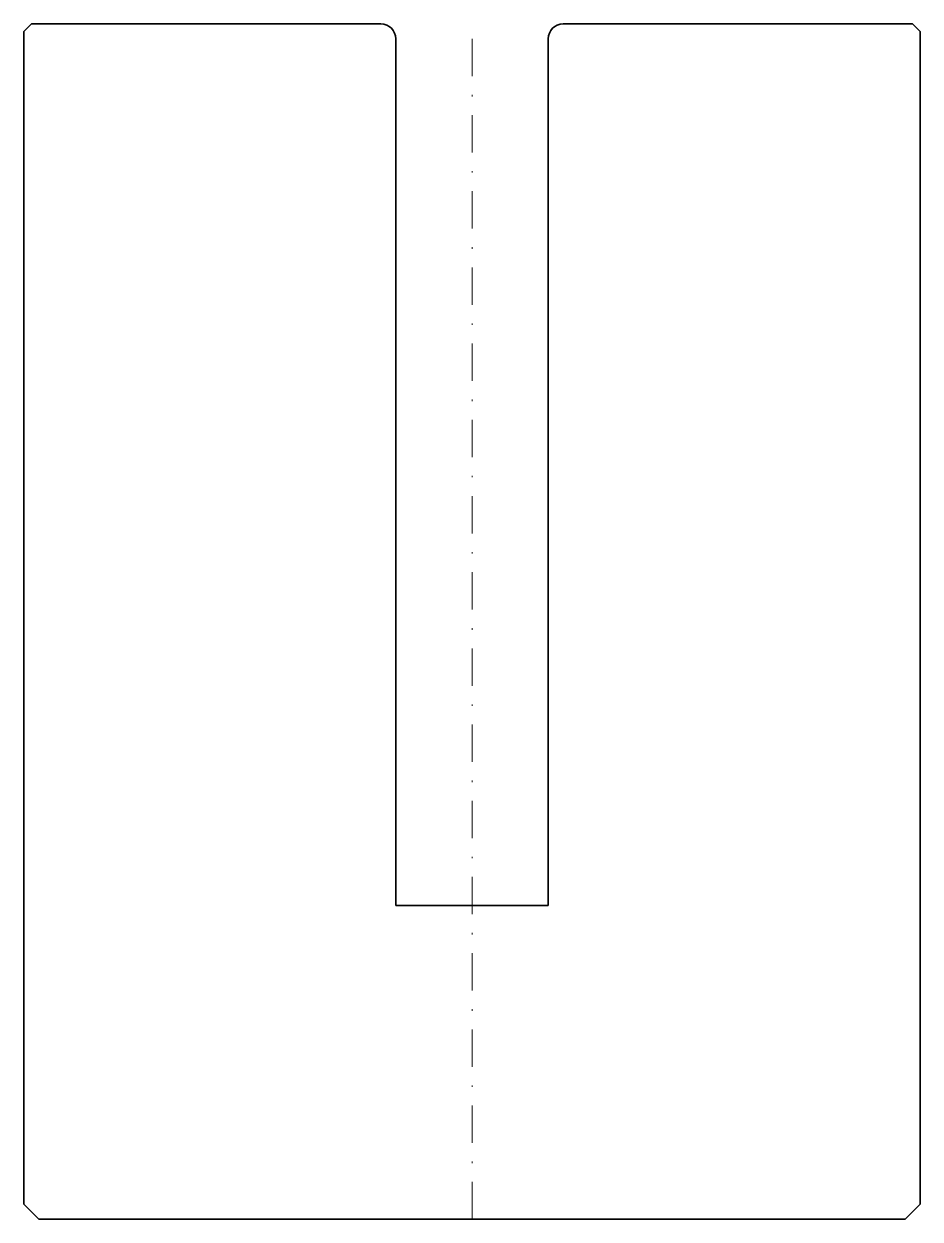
# Model space of a CAD drawing. Header units: millimetres. Extents: x -30 to 30, y -80 to 0.
import ezdxf

# ---------------------------------------------------------------- set-up
doc = ezdxf.new("R2010")
doc.units = ezdxf.units.MM
doc.header["$LTSCALE"] = 5
doc.linetypes.add('AUSGEZOGEN', pattern=[0])
doc.linetypes.add('DASHDOT', pattern=[1, 0.5, -0.25, 0, -0.25])
doc.layers.add('2', color=7, linetype='Continuous')

msp = doc.modelspace()

# ---------------------------------------------------------------- linework, layer by layer
at = {"layer": '2', "color": 7, "linetype": 'AUSGEZOGEN', "lineweight": 35}
for p, q in [((-29.5, 0), (-30, -0.5)), ((-6.1, 0), (-29.5, 0)), ((29.5, 0), (6.1, 0)), ((30, -0.5), (29.5, 0)), ((-30, -0.5), (-30, -79)), ((30, -79), (30, -0.5)), ((-5.1, -59), (-5.1, -1)), ((5.1, -1), (5.1, -59)), ((5.1, -59), (-5.1, -59)), ((-30, -79), (-29, -80)), ((29, -80), (30, -79)), ((-29, -80), (29, -80))]:
    msp.add_line(p, q, dxfattribs=at)
at = {"layer": '2', "color": 7, "linetype": 'DASHDOT', "lineweight": 18}
msp.add_line((0, -80), (0, 0), dxfattribs=at)
at = {"layer": '2', "color": 7, "linetype": 'AUSGEZOGEN', "lineweight": 35}
for centre, start, end in [((-6.1, -1), 360, 90), ((6.1, -1), 90, 180)]:
    msp.add_arc(centre, 1, start, end, dxfattribs=at)

doc.saveas('drawing.dxf')
